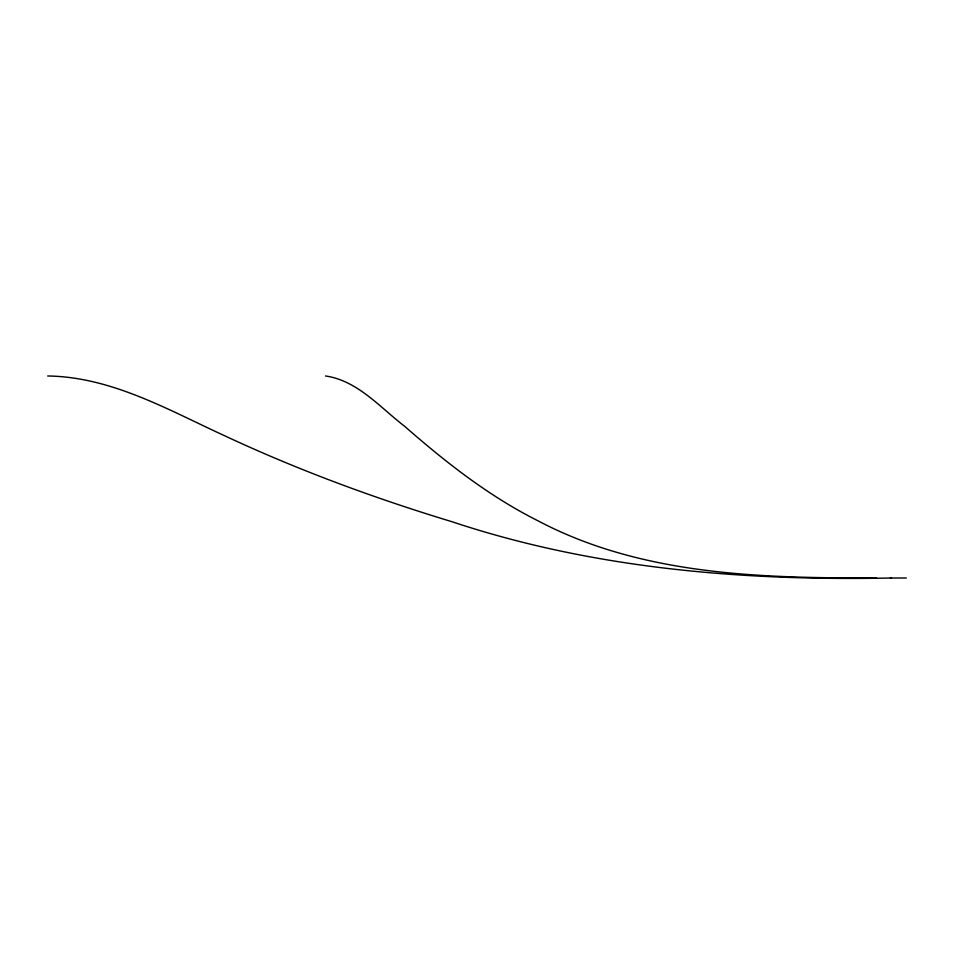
<?xml version="1.0" encoding="UTF-8"?>
<svg xmlns="http://www.w3.org/2000/svg" width="954" height="954" viewBox="0 0 954 954"><rect width="100%" height="100%" fill="white"/><g stroke="black" fill="none" stroke-linecap="round" stroke-linejoin="round"><path stroke-width="1.43" d="M890.416 578.005L906.3 578.017M891.441 578.005C743.106 580.998 593.257 568.787 451.743 521.647C374.195 498.095 297.922 470.012 224.476 435.68C168.154 409.862 111.379 376.866 47.7 375.983M876.583 577.993C761.9 578.064 641.708 575.644 537.829 520.717C488.889 496.175 445.59 462.165 404.579 426.235C380.097 407.537 357.511 380.503 325.481 375.983"/></g></svg>
